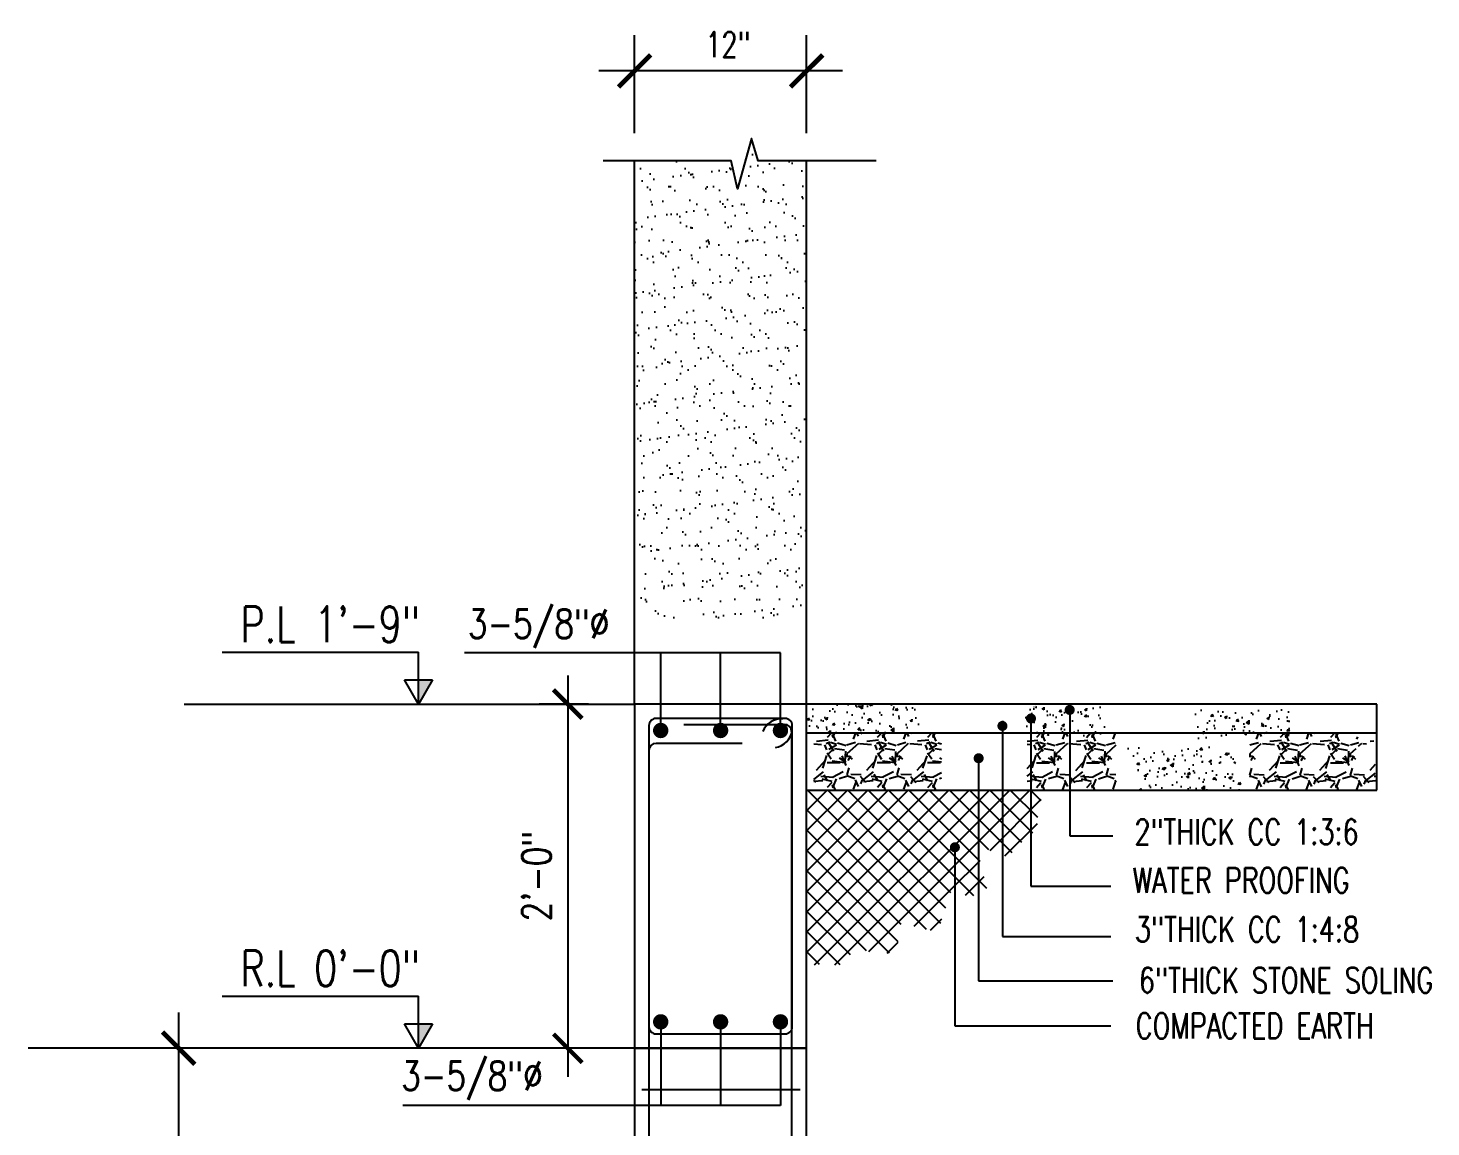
# Model space of a CAD drawing. Header units: inches. Extents: x 58342 to 61343, y 11242 to 14225.
# Drawn here: x 59418.2 to 59516, y 13373.9 to 13450.6 of the extents above; entities that cross this region are included whole.
import ezdxf

# ---------------------------------------------------------------- set-up
doc = ezdxf.new("R2010")
doc.units = ezdxf.units.IN
doc.header["$MEASUREMENT"] = 0
doc.header["$PDMODE"] = 3
for name, color, linetype in [('BOTT. BAR', 5, 'Continuous'), ('C-HATCH', 9, 'Continuous'), ('DIM', 2, 'Continuous'), ('DOT', 2, 'Continuous'), ('HATCH', 253, 'Continuous'), ('L', 2, 'Continuous'), ('PB', 3, 'Continuous'), ('SEC', 3, 'Continuous'), ('Steel', 4, 'Continuous'), ('TEXT2', 3, 'Continuous'), ('WALL', 3, 'Continuous')]:
    doc.layers.add(name, color=color, linetype=linetype)
doc.styles.add('1-2', font='simplex.shx', dxfattribs={"width": 0.75, "height": 1.75})
doc.styles.add('1-8', font='simplex.shx', dxfattribs={"width": 0.75, "height": 7})
doc.styles.add('DIM 1_2 (A)', font='simplex.shx', dxfattribs={"width": 0.8})
doc.styles.add('DIM 3_8 (A)', font='simplex.shx', dxfattribs={"width": 0.8})
doc.dimstyles.new('1-2', dxfattribs={"dimtxt": 1.75, "dimasz": 2.25, "dimexe": 2.5, "dimexo": 1, "dimgap": 0.75, "dimtad": 1, "dimdec": 4, "dimzin": 3, "dimdsep": 46, "dimlunit": 4, "dimtxsty": '1-2', "dimblk": 'ARCHTICK', "dimcen": 0, "dimdle": 2.5, "dimclrd": 1, "dimclre": 1, "dimclrt": 2, "dimazin": 0, "dimtfac": 0.75, "dimtdec": 4, "dimtix": 1, "dimtmove": 2, "dimatfit": 3, "dimfxl": 0, "dimfrac": 1, "dimtolj": 1, "dimtzin": 1, "dimlwd": -1, "dimlwe": -1, "dimarcsym": 0})
doc.dimstyles.new('DIM 1_2 (A)', dxfattribs={"dimtxt": 2, "dimasz": 2, "dimexe": 2, "dimexo": 2, "dimgap": 1, "dimtad": 1, "dimdec": 1, "dimzin": 3, "dimdsep": 46, "dimlunit": 4, "dimtxsty": 'DIM 1_2 (A)', "dimblk": 'ARCHTICK', "dimcen": 2, "dimdle": 2, "dimclrd": 2, "dimclre": 2, "dimclrt": 3, "dimadec": 0, "dimazin": 2, "dimtfac": 1, "dimtdec": 1, "dimtofl": 0, "dimtmove": 0, "dimatfit": 3, "dimfxl": 0, "dimtolj": 1, "dimtzin": 0, "dimlwd": -1, "dimlwe": -1, "dimarcsym": 0})

# ---------------------------------------------------------------- blocks, each defined once
blk = doc.blocks.new('_ARCHTICK')
at = {"color": 0, "linetype": 'ByBlock', "const_width": 0.15}
blk.add_lwpolyline([(-0.5, -0.5), (0.5, 0.5)], dxfattribs=at)
blk = doc.blocks.new('*D1178')
at = {"layer": 'DEFPOINTS', "color": 0, "transparency": 16777216}
for p in [(59460.503, 13447.558), (59460.503, 13442.227), (59472.503, 13442.227)]:
    blk.add_point(p, dxfattribs=at)
at = {"layer": 'WALL', "color": 1, "transparency": 16777216}
for p, q in [((59460.503, 13443.227), (59460.503, 13450.058)), ((59472.503, 13443.227), (59472.503, 13450.058)), ((59475.003, 13447.558), (59458.003, 13447.558))]:
    blk.add_line(p, q, dxfattribs=at)
at = {"layer": 'WALL', "color": 1, "transparency": 16777216, "xscale": 2.25, "yscale": 2.25, "zscale": 2.25, "rotation": 180}
blk.add_blockref('_ARCHTICK', (59460.503, 13447.558), dxfattribs=at)
at = {"layer": 'WALL', "color": 1, "transparency": 16777216, "xscale": 2.25, "yscale": 2.25, "zscale": 2.25}
blk.add_blockref('_ARCHTICK', (59472.503, 13447.558), dxfattribs=at)
at = {"layer": 'WALL', "color": 2, "transparency": 16777216, "insert": (59467.011, 13449.402), "char_height": 1.75, "attachment_point": 5, "style": '1-2'}
blk.add_mtext('\\A1;12"', dxfattribs=at)
blk = doc.blocks.new('*D1182')
at = {"layer": 'DEFPOINTS', "color": 0, "transparency": 16777216}
for p in [(59435.471, 13379.385), (59428.713, 13325.385), (59435.471, 13325.385)]:
    blk.add_point(p, dxfattribs=at)
at = {"layer": 'WALL', "color": 1, "transparency": 16777216}
for p, q in [((59428.713, 13381.885), (59428.713, 13322.885)), ((59434.471, 13379.385), (59426.213, 13379.385)), ((59434.471, 13325.385), (59426.213, 13325.385))]:
    blk.add_line(p, q, dxfattribs=at)
at = {"layer": 'WALL', "color": 1, "transparency": 16777216, "xscale": 2.25, "yscale": 2.25, "zscale": 2.25}
for p, rotation in [((59428.713, 13379.385), 90), ((59428.713, 13325.385), 270)]:
    blk.add_blockref('_ARCHTICK', p, dxfattribs=dict(at, rotation=rotation))
at = {"layer": 'WALL', "color": 2, "transparency": 16777216, "insert": (59426.921, 13354.368), "char_height": 1.75, "attachment_point": 5, "rotation": 90, "style": '1-2'}
blk.add_mtext('\\A1;4\'-6"', dxfattribs=at)
blk = doc.blocks.new('*D1183')
at = {"layer": 'DEFPOINTS', "color": 0, "transparency": 16777216}
for p in [(59459.298, 13403.385), (59455.85, 13379.385), (59460.503, 13379.385)]:
    blk.add_point(p, dxfattribs=at)
at = {"layer": 'DIM', "color": 2, "transparency": 16777216}
for p, q in [((59455.85, 13405.385), (59455.85, 13377.385)), ((59457.298, 13403.385), (59453.85, 13403.385)), ((59458.503, 13379.385), (59453.85, 13379.385))]:
    blk.add_line(p, q, dxfattribs=at)
at = {"layer": 'DIM', "color": 2, "transparency": 16777216, "xscale": 2, "yscale": 2, "zscale": 2}
for p, rotation in [((59455.85, 13403.385), 90), ((59455.85, 13379.385), 270)]:
    blk.add_blockref('_ARCHTICK', p, dxfattribs=dict(at, rotation=rotation))
at = {"layer": 'DIM', "color": 3, "transparency": 16777216, "insert": (59453.659, 13391.385), "char_height": 2, "attachment_point": 5, "rotation": 90, "style": 'DIM 1_2 (A)'}
blk.add_mtext('\\A1;2\'-0"', dxfattribs=at)

msp = doc.modelspace()

# ---------------------------------------------------------------- hatches: boundary and pattern name
at = {"layer": 'C-HATCH'}
h = msp.add_hatch(dxfattribs=at)
h.set_pattern_fill('AR-SAND', color=2, style=0)
h.set_pattern_definition([(37.5, (6073.5642, 3097.1937), (-0.06299336, 1.92682377), [0, -1.52, 0, -1.7, 0, -1.625]), (7.5, (6073.5642, 3097.1937), (1.7697767, 2.82214607), [0, -0.82, 0, -1.37, 0, -0.525]), (327.5, (6072.3342, 3097.1937), (3.11414186, 0.005659054), [0, -0.5, 0, -1.8, 0, -2.35]), (317.5, (6072.3342, 3097.1937), (3.0061266, 0.87767556), [0, -0.25, 0, -1.18, 0, -1.35])])
h.paths.add_polyline_path([(59472.5028867, 13441.2872776), (59472.1278867, 13441.2872776), (59472.1278867, 13409.3854552), (59472.5028867, 13409.3854552)])
h.paths.add_polyline_path([(59472.1278867, 13441.2872776), (59469.1196478, 13441.2872776), (59468.6638873, 13442.8518502), (59467.680115, 13439.3295617), (59467.2376805, 13441.2872776), (59466.6778867, 13441.2872776), (59466.6778867, 13409.3854552), (59472.1278867, 13409.3854552)])
h.paths.add_polyline_path([(59466.6778867, 13441.2872776), (59466.3028867, 13441.2872776), (59466.3028867, 13409.3854552), (59466.6778867, 13409.3854552)])
h.paths.add_polyline_path([(59466.3028867, 13441.2872776), (59463.4028867, 13441.2872776), (59463.4028867, 13409.3854552), (59466.3028867, 13409.3854552)])
h.paths.add_polyline_path([(59463.4028867, 13441.2872776), (59460.5028867, 13441.2872776), (59460.5028867, 13409.3854552), (59463.4028867, 13409.3854552)])
at = {"layer": 'HATCH'}
h = msp.add_hatch(dxfattribs=at)
h.set_pattern_fill('_USER', color=256, angle=45, style=0, double=1, pattern_type=0)
h.set_pattern_definition([(45, (5482.8139, 2959.8), (-0.707106781, 0.707106781), []), (135, (5482.8139, 2959.8), (-0.707106781, -0.707106781), [])])
h.paths.add_polyline_path([(59488.5900383, 13394.6868272), (59488.5900383, 13395.8533133), (59489.0443773, 13397.3854552), (59472.9799491, 13397.3854552), (59472.9799491, 13385.1881201), (59473.8270297, 13385.2525173), (59474.8202775, 13385.162306), (59476.0392277, 13386.3802553), (59476.9421741, 13386.1096021), (59478.7480326, 13385.9742852), (59479.1092043, 13388.0944249), (59481.6374404, 13387.5080128), (59482.630654, 13390.5303625), (59483.894772, 13389.8988253), (59485.3394588, 13390.7108044), (59484.5719818, 13391.7689787), (59484.5719818, 13392.6956273), (59485.1588901, 13393.2369532), (59486.5132754, 13392.7407329), (59487.687092, 13393.9587017)])
h.paths.add_polyline_path([(59472.9799491, 13397.3854552), (59472.4799491, 13397.3854552), (59472.4799491, 13385.1501088), (59472.9799491, 13385.1881201)])
at = {"layer": 'L'}
h = msp.add_hatch(color=2, dxfattribs=at)
h.dxf.hatch_style = 1
h.paths.add_polyline_path([(59446.4181616, 13405.0786836), (59445.4405758, 13405.0786836), (59445.4405758, 13403.3854552)])
h = msp.add_hatch(color=2, dxfattribs=at)
h.dxf.hatch_style = 1
h.paths.add_polyline_path([(59446.4181616, 13381.0786836), (59445.4405758, 13381.0786836), (59445.4405758, 13379.3854552)])
at = {"layer": 'WALL'}
h = msp.add_hatch(dxfattribs=at)
h.set_pattern_fill('AR-CONC', color=2, scale=0.25, angle=45, style=0)
h.set_pattern_definition([(85, (113454.1603, 2955.8097), (-1.378879998, 1.157017697), [0.1875, -2.0625]), (140, (113454.1603, 2955.8097), (1.57498042, 1.084420374), [0.15, -1.65]), (34.5486, (113454.0454, 2955.9061), (0.19609867, 2.241438205), [0.159350475, -1.75285528]), (88.8158, (113454.5138, 2956.1632), (-2.1792325, 1.59403441), [0.28125, -3.09375]), (38.3644, (113454.3322, 2956.296), (0.06974754, 3.37427922), [0.23902572, -2.6292825]), (143.8158, (113454.5138, 2956.1632), (0.06975017, 3.37427917), [0.225, -2.475]), (114, (113454.2487, 2956.2516), (-1.76692893, 0.34345619), [0.1875, -2.0625]), (169, (113454.2487, 2956.2516), (0.85177148, 1.71202109), [0.15, -1.65]), (63.5486, (113454.1014, 2956.2803), (-0.91515904, 2.05547655), [0.159350475, -1.75285528]), (97.5, (113454.16026, 2955.8097), (0.566982963, 0.609974544), [0, -1.63, 0, -1.675, 0, -1.65625]), (127.5, (113454.1603, 2955.8097), (0.232182356, 1.162273625), [0, -0.955, 0, -1.5925, 0, -0.63125]), (167.5, (113454.5545, 2955.4155), (-0.983545418, 0.9038019045), [0, -0.625, 0, -1.95, 0, -2.5875]), (177.5, (113454.7313, 2955.2387), (-0.853974958, 1.207899517), [0, -0.8125, 0, -1.295, 0, -1.8375])])
h.paths.add_polyline_path([(59472.4942201, 13401.3951551), (59472.4942201, 13403.3951551), (59480.5456668, 13403.3951551), (59480.2254044, 13401.3951551)])
h = msp.add_hatch(dxfattribs=at)
h.set_pattern_fill('AR-CONC', color=2, scale=0.25, angle=45, style=0)
h.set_pattern_definition([(85, (113455.8883, 2955.7087), (-1.378879998, 1.157017697), [0.1875, -2.0625]), (140, (113455.8883, 2955.7087), (1.57498042, 1.084420374), [0.15, -1.65]), (34.5486, (113455.7734, 2955.8051), (0.19609867, 2.241438205), [0.159350475, -1.75285528]), (88.8158, (113456.2419, 2956.0622), (-2.1792325, 1.59403441), [0.28125, -3.09375]), (38.3644, (113456.0603, 2956.195), (0.06974754, 3.37427922), [0.23902572, -2.6292825]), (143.8158, (113456.242, 2956.0622), (0.06975017, 3.37427917), [0.225, -2.475]), (114, (113455.9767, 2956.1506), (-1.76692893, 0.34345619), [0.1875, -2.0625]), (169, (113455.9767, 2956.1506), (0.85177148, 1.71202109), [0.15, -1.65]), (63.5486, (113455.8295, 2956.1793), (-0.91515904, 2.05547655), [0.159350475, -1.75285528]), (97.5, (113455.8883, 2955.7087), (0.566982963, 0.609974544), [0, -1.63, 0, -1.675, 0, -1.65625]), (127.5, (113455.8883, 2955.7087), (0.232182356, 1.162273625), [0, -0.955, 0, -1.5925, 0, -0.63125]), (167.5, (113456.28254, 2955.3145), (-0.983545418, 0.9038019045), [0, -0.625, 0, -1.95, 0, -2.5875]), (177.5, (113456.4593, 2955.1377), (-0.853974958, 1.207899517), [0, -0.8125, 0, -1.295, 0, -1.8375])])
h.paths.add_polyline_path([(59487.4099438, 13403.1902245), (59493.0293133, 13403.1902245), (59493.3791153, 13401.1902245), (59487.9313789, 13401.1902245)])
h = msp.add_hatch(dxfattribs=at)
h.set_pattern_fill('AR-CONC', color=2, scale=0.25, angle=45, style=0)
h.set_pattern_definition([(85, (113456.7891, 2955.4008), (-1.378879998, 1.157017697), [0.1875, -2.0625]), (140, (113456.7891, 2955.4008), (1.57498042, 1.084420374), [0.15, -1.65]), (34.5486, (113456.6742, 2955.4972), (0.19609867, 2.241438205), [0.159350475, -1.75285528]), (88.8158, (113457.1427, 2955.7544), (-2.1792325, 1.59403441), [0.28125, -3.09375]), (38.3644, (113456.961, 2955.8872), (0.06974754, 3.37427922), [0.23902572, -2.6292825]), (143.8158, (113457.1427, 2955.7544), (0.06975017, 3.37427917), [0.225, -2.475]), (114, (113456.8775, 2955.8428), (-1.76692893, 0.34345619), [0.1875, -2.0625]), (169, (113456.8775, 2955.8428), (0.85177148, 1.71202109), [0.15, -1.65]), (63.5486, (113456.7303, 2955.8714), (-0.91515904, 2.05547655), [0.159350475, -1.75285528]), (97.5, (113456.78914, 2955.4008), (0.566982963, 0.609974544), [0, -1.63, 0, -1.675, 0, -1.65625]), (127.5, (113456.7891, 2955.4008), (0.232182356, 1.162273625), [0, -0.955, 0, -1.5925, 0, -0.63125]), (167.5, (113457.18335, 2955.0066), (-0.983545418, 0.9038019045), [0, -0.625, 0, -1.95, 0, -2.5875]), (177.5, (113457.3601, 2954.8298), (-0.853974958, 1.207899517), [0, -0.8125, 0, -1.295, 0, -1.8375])])
h.paths.add_polyline_path([(59499.6903662, 13400.9862966), (59499.1098907, 13402.9862966), (59506.4149333, 13402.9862966), (59506.0946709, 13400.9862966)])
h = msp.add_hatch(dxfattribs=at)
h.set_pattern_fill('GRAVEL', color=2, scale=3.5, style=0)
h.set_pattern_definition([(228.0128, (6088.8281, 3660.70742), (-27.9999938126, -31.5000046956), [0.470876, -46.616808]), (184.9697, (6088.5131, 3660.35742), (42.0000036803, 3.49996957452), [0.808038, -79.9957375]), (132.5104, (6087.7081, 3660.28742), (34.9999675142, -38.50003035855), [0.569758, -56.406112]), (267.2737, (6086.3431, 3659.41242), (3.49998606205, 70.0000010324), [0.735833, -72.847453]), (292.8337, (6086.3081, 3658.67742), (-17.50003466903, 41.9999874412), [0.7215425, -71.4328055]), (357.2737, (6086.5881, 3658.01242), (-70.0000010324, 3.49998606205), [0.735833, -72.847453]), (37.6942, (6087.3231, 3657.97742), (-45.50002570966, -34.99996641806), [0.9731015, -96.3369715]), (72.2553, (6088.0931, 3658.57242), (24.50003766947, 76.99998680934), [0.918708, -90.9521235]), (121.4296, (6088.3731, 3659.44742), (-28.0000288196, 45.4999826277), [0.738325, -73.0942555]), (175.2364, (6087.9881, 3660.07742), (38.5000033121, -3.4999703643), [0.842912, -41.3026705]), (222.3974, (6087.14811, 3660.14742), (-42.00002572876, -38.49997228705), [1.090068, -107.9168125]), (138.8141, (6089.8081, 3659.37742), (-24.5000103138, 20.9999905967), [0.3720535, -36.833454]), (171.4692, (6089.5281, 3659.62242), (45.49999399685, -7.00002768514), [0.7078295, -70.0752885]), (225, (6088.828, 3659.7274), (-4e-16, -3.50000108), [0.4949735, -4.454772]), (203.1986, (6088.5831, 3660.1474), (17.4999990573, 7.0000046384), [0.266553, -26.3886525]), (291.8014, (6088.3381, 3660.0424), (-3.499999687, 10.5000009555), [0.3769605, -18.471117]), (30.9638, (6088.4781, 3659.6924), (10.499993078, 7.0000086924), [0.6122515, -19.7960805]), (161.5651, (6089.0031, 3660.0074), (7.00000152, -3.499994411), [0.4427185, -10.6252545]), (16.3895, (6086.3081, 3660.04242), (35.00000769444, 10.49997448436), [0.6202, -61.3999575]), (70.3462, (6086.9031, 3660.21742), (-13.9999833658, -38.5000074746), [0.5203135, -51.510928]), (293.1986, (6089.0031, 3660.7074), (-7.0000046384, 17.4999990573), [0.5331025, -26.122103]), (343.6105, (6089.2131, 3660.21742), (-35.00000769444, 10.49997448436), [0.6202, -61.3999575]), (339.444, (6086.3081, 3657.8724), (-17.500006456, 6.9999859875), [0.59808, -29.305934]), (294.7751, (6086.8681, 3657.66242), (-17.4999726624, 38.5000119764), [0.501123, -49.6112505]), (66.8014, (6089.0381, 3657.2074), (7.0000046384, 17.4999990573), [0.5331025, -26.122103]), (17.354, (6089.2481, 3657.69742), (-45.5000070668, -13.9999807579), [0.5867085, -58.083984]), (69.444, (6087.3231, 3657.2074), (-6.9999859875, -17.500006456), [0.29904, -29.604974]), (101.3099, (6088.8281, 3657.2074), (-3.4999917126, 14.000002633), [0.178465, -17.6681015]), (165.9638, (6088.7931, 3657.3824), (10.500001911, -3.499993201), [0.7215425, -13.709325]), (186.009, (6088.0931, 3657.55742), (34.9999991282, 3.4999976112), [0.668675, -66.1987305]), (303.6901, (6088.4781, 3659.3774), (-3.50000467, 6.999998452), [0.504777, -12.1146515]), (353.1572, (6088.7581, 3658.95742), (59.49999777917, -7.00002799274), [0.881279, -87.2464705]), (60.9454, (6089.6331, 3658.85242), (-14.0000000952, -24.500001346), [0.360346, -35.674359]), (90, (6089.808, 3659.1674), (-3.5, 3.5), [0.21, -3.29]), (120.2564, (6088.0231, 3657.66242), (13.9999821038, -24.5000085955), [0.486234, -48.13732]), (48.0128, (6087.7781, 3658.08242), (27.9999938126, 31.5000046956), [0.941752, -46.145932]), (0, (6088.408, 3658.7824), (3.5, 3.5), [0.91, -2.59]), (325.3048, (6089.3181, 3658.78242), (-34.9999799065, 24.5000301336), [0.553399, -54.786459]), (254.0546, (6089.7731, 3658.4674), (-3.4999996125, -14.0000004433), [0.509607, -24.970778]), (207.646, (6089.6331, 3657.97742), (-66.49998532513, -35.0000269961), [0.8297275, -82.143159]), (175.4261, (6088.8981, 3657.59242), (-45.5000019541, 3.49998180406), [0.8777965, -86.901759])])
h.paths.add_polyline_path([(59473.0028867, 13401.3854552), (59473.0028867, 13397.3951551), (59481.8998039, 13397.3951551), (59481.8998039, 13401.3951551), (59472.5514044, 13401.3951551), (59472.5514044, 13401.3854552)])
h = msp.add_hatch(dxfattribs=at)
h.set_pattern_fill('GRAVEL', color=2, scale=3.5, style=0)
h.set_pattern_definition([(228.0128, (6085.91814, 3660.69772), (-27.9999938126, -31.5000046956), [0.470876, -46.616808]), (184.9697, (6085.60314, 3660.34772), (42.0000036803, 3.49996957452), [0.808038, -79.9957375]), (132.5104, (6084.79814, 3660.27772), (34.9999675142, -38.50003035855), [0.569758, -56.406112]), (267.2737, (6083.43314, 3659.40272), (3.49998606205, 70.0000010324), [0.735833, -72.847453]), (292.8337, (6083.39814, 3658.66772), (-17.50003466903, 41.9999874412), [0.7215425, -71.4328055]), (357.2737, (6083.67814, 3658.00272), (-70.0000010324, 3.49998606205), [0.735833, -72.847453]), (37.6942, (6084.41314, 3657.96772), (-45.50002570966, -34.99996641806), [0.9731015, -96.3369715]), (72.2553, (6085.18314, 3658.56272), (24.50003766947, 76.99998680934), [0.918708, -90.9521235]), (121.4296, (6085.46314, 3659.43772), (-28.0000288196, 45.4999826277), [0.738325, -73.0942555]), (175.2364, (6085.07814, 3660.06772), (38.5000033121, -3.4999703643), [0.842912, -41.3026705]), (222.3974, (6084.23814, 3660.13772), (-42.00002572876, -38.49997228705), [1.090068, -107.9168125]), (138.8141, (6086.89814, 3659.36772), (-24.5000103138, 20.9999905967), [0.3720535, -36.833454]), (171.4692, (6086.61814, 3659.61272), (45.49999399685, -7.00002768514), [0.7078295, -70.0752885]), (225, (6085.9181, 3659.7177), (-4e-16, -3.50000108), [0.4949735, -4.454772]), (203.1986, (6085.67314, 3660.1377), (17.4999990573, 7.0000046384), [0.266553, -26.3886525]), (291.8014, (6085.42814, 3660.0327), (-3.499999687, 10.5000009555), [0.3769605, -18.471117]), (30.9638, (6085.56814, 3659.6827), (10.499993078, 7.0000086924), [0.6122515, -19.7960805]), (161.5651, (6086.0931, 3659.9977), (7.00000152, -3.499994411), [0.4427185, -10.6252545]), (16.3895, (6083.39814, 3660.03272), (35.00000769444, 10.49997448436), [0.6202, -61.3999575]), (70.3462, (6083.99314, 3660.20772), (-13.9999833658, -38.5000074746), [0.5203135, -51.510928]), (293.1986, (6086.09314, 3660.6977), (-7.0000046384, 17.4999990573), [0.5331025, -26.122103]), (343.6105, (6086.30314, 3660.20772), (-35.00000769444, 10.49997448436), [0.6202, -61.3999575]), (339.444, (6083.39814, 3657.8627), (-17.500006456, 6.9999859875), [0.59808, -29.305934]), (294.7751, (6083.95814, 3657.65272), (-17.4999726624, 38.5000119764), [0.501123, -49.6112505]), (66.8014, (6086.12814, 3657.1977), (7.0000046384, 17.4999990573), [0.5331025, -26.122103]), (17.354, (6086.33814, 3657.68772), (-45.5000070668, -13.9999807579), [0.5867085, -58.083984]), (69.444, (6084.41314, 3657.1977), (-6.9999859875, -17.500006456), [0.29904, -29.604974]), (101.3099, (6085.91814, 3657.1977), (-3.4999917126, 14.000002633), [0.178465, -17.6681015]), (165.9638, (6085.8831, 3657.3727), (10.500001911, -3.499993201), [0.7215425, -13.709325]), (186.009, (6085.18314, 3657.54772), (34.9999991282, 3.4999976112), [0.668675, -66.1987305]), (303.6901, (6085.5681, 3659.3677), (-3.50000467, 6.999998452), [0.504777, -12.1146515]), (353.1572, (6085.84814, 3658.94772), (59.49999777917, -7.00002799274), [0.881279, -87.2464705]), (60.9454, (6086.72314, 3658.84272), (-14.0000000952, -24.500001346), [0.360346, -35.674359]), (90, (6086.898, 3659.1577), (-3.5, 3.5), [0.21, -3.29]), (120.2564, (6085.11314, 3657.65272), (13.9999821038, -24.5000085955), [0.486234, -48.13732]), (48.0128, (6084.86814, 3658.07272), (27.9999938126, 31.5000046956), [0.941752, -46.145932]), (0, (6085.498, 3658.7727), (3.5, 3.5), [0.91, -2.59]), (325.3048, (6086.40814, 3658.77272), (-34.9999799065, 24.5000301336), [0.553399, -54.786459]), (254.0546, (6086.86314, 3658.4577), (-3.4999996125, -14.0000004433), [0.509607, -24.970778]), (207.646, (6086.72314, 3657.96772), (-66.49998532513, -35.0000269961), [0.8297275, -82.143159]), (175.4261, (6085.98814, 3657.58272), (-45.5000019541, 3.49998180406), [0.8777965, -86.901759])])
h.paths.add_polyline_path([(59487.8904533, 13397.3854552), (59487.8904533, 13401.3854552), (59494.0577124, 13401.3854552), (59494.0577124, 13397.3854552)])
h = msp.add_hatch(dxfattribs=at)
h.set_pattern_fill('GRAVEL', color=2, scale=3.5, style=0)
h.set_pattern_definition([(228.0128, (6088.91814, 3660.69772), (-27.9999938126, -31.5000046956), [0.470876, -46.616808]), (184.9697, (6088.60314, 3660.34772), (42.0000036803, 3.49996957452), [0.808038, -79.9957375]), (132.5104, (6087.79814, 3660.27772), (34.9999675142, -38.50003035855), [0.569758, -56.406112]), (267.2737, (6086.43314, 3659.40272), (3.49998606205, 70.0000010324), [0.735833, -72.847453]), (292.8337, (6086.39814, 3658.66772), (-17.50003466903, 41.9999874412), [0.7215425, -71.4328055]), (357.2737, (6086.67814, 3658.00272), (-70.0000010324, 3.49998606205), [0.735833, -72.847453]), (37.6942, (6087.41314, 3657.96772), (-45.50002570966, -34.99996641806), [0.9731015, -96.3369715]), (72.2553, (6088.18314, 3658.56272), (24.50003766947, 76.99998680934), [0.918708, -90.9521235]), (121.4296, (6088.46314, 3659.43772), (-28.0000288196, 45.4999826277), [0.738325, -73.0942555]), (175.2364, (6088.07814, 3660.06772), (38.5000033121, -3.4999703643), [0.842912, -41.3026705]), (222.3974, (6087.23814, 3660.13772), (-42.00002572876, -38.49997228705), [1.090068, -107.9168125]), (138.8141, (6089.89814, 3659.36772), (-24.5000103138, 20.9999905967), [0.3720535, -36.833454]), (171.4692, (6089.61814, 3659.61272), (45.49999399685, -7.00002768514), [0.7078295, -70.0752885]), (225, (6088.9181, 3659.7177), (-4e-16, -3.50000108), [0.4949735, -4.454772]), (203.1986, (6088.67314, 3660.1377), (17.4999990573, 7.0000046384), [0.266553, -26.3886525]), (291.8014, (6088.42814, 3660.0327), (-3.499999687, 10.5000009555), [0.3769605, -18.471117]), (30.9638, (6088.56814, 3659.6827), (10.499993078, 7.0000086924), [0.6122515, -19.7960805]), (161.5651, (6089.0931, 3659.9977), (7.00000152, -3.499994411), [0.4427185, -10.6252545]), (16.3895, (6086.39814, 3660.03272), (35.00000769444, 10.49997448436), [0.6202, -61.3999575]), (70.3462, (6086.99314, 3660.20772), (-13.9999833658, -38.5000074746), [0.5203135, -51.510928]), (293.1986, (6089.09314, 3660.6977), (-7.0000046384, 17.4999990573), [0.5331025, -26.122103]), (343.6105, (6089.30314, 3660.20772), (-35.00000769444, 10.49997448436), [0.6202, -61.3999575]), (339.444, (6086.39814, 3657.8627), (-17.500006456, 6.9999859875), [0.59808, -29.305934]), (294.7751, (6086.95814, 3657.65272), (-17.4999726624, 38.5000119764), [0.501123, -49.6112505]), (66.8014, (6089.12814, 3657.1977), (7.0000046384, 17.4999990573), [0.5331025, -26.122103]), (17.354, (6089.33814, 3657.68772), (-45.5000070668, -13.9999807579), [0.5867085, -58.083984]), (69.444, (6087.41314, 3657.1977), (-6.9999859875, -17.500006456), [0.29904, -29.604974]), (101.3099, (6088.91814, 3657.1977), (-3.4999917126, 14.000002633), [0.178465, -17.6681015]), (165.9638, (6088.8831, 3657.3727), (10.500001911, -3.499993201), [0.7215425, -13.709325]), (186.009, (6088.18314, 3657.54772), (34.9999991282, 3.4999976112), [0.668675, -66.1987305]), (303.6901, (6088.5681, 3659.3677), (-3.50000467, 6.999998452), [0.504777, -12.1146515]), (353.1572, (6088.84814, 3658.94772), (59.49999777917, -7.00002799274), [0.881279, -87.2464705]), (60.9454, (6089.72314, 3658.84272), (-14.0000000952, -24.500001346), [0.360346, -35.674359]), (90, (6089.898, 3659.1577), (-3.5, 3.5), [0.21, -3.29]), (120.2564, (6088.11314, 3657.65272), (13.9999821038, -24.5000085955), [0.486234, -48.13732]), (48.0128, (6087.86814, 3658.07272), (27.9999938126, 31.5000046956), [0.941752, -46.145932]), (0, (6088.498, 3658.7727), (3.5, 3.5), [0.91, -2.59]), (325.3048, (6089.40814, 3658.77272), (-34.9999799065, 24.5000301336), [0.553399, -54.786459]), (254.0546, (6089.86314, 3658.4577), (-3.4999996125, -14.0000004433), [0.509607, -24.970778]), (207.646, (6089.72314, 3657.96772), (-66.49998532513, -35.0000269961), [0.8297275, -82.143159]), (175.4261, (6088.98814, 3657.58272), (-45.5000019541, 3.49998180406), [0.8777965, -86.901759])])
h.paths.add_polyline_path([(59510.2270615, 13401.3120369), (59510.5519283, 13401.3854552), (59503.3826141, 13401.3854552), (59503.3826141, 13397.3854552), (59512.1630793, 13397.3854552), (59512.1630793, 13399.872504), (59510.5985067, 13400.3282646), (59512.1739283, 13400.7682786)])
h = msp.add_hatch(dxfattribs=at)
h.set_pattern_fill('AR-CONC', color=2, scale=0.25, angle=45, style=0)
h.set_pattern_definition([(85, (113451.5722, 2955.8), (-1.378879998, 1.157017697), [0.1875, -2.0625]), (140, (113451.5722, 2955.8), (1.57498042, 1.084420374), [0.15, -1.65]), (34.5486, (113451.4572, 2955.8964), (0.19609867, 2.241438205), [0.159350475, -1.75285528]), (88.8158, (113451.9257, 2956.1535), (-2.1792325, 1.59403441), [0.28125, -3.09375]), (38.3644, (113451.744, 2956.2864), (0.06974754, 3.37427922), [0.23902572, -2.6292825]), (143.8158, (113451.9257, 2956.1535), (0.06975017, 3.37427917), [0.225, -2.475]), (114, (113451.6605, 2956.242), (-1.76692893, 0.34345619), [0.1875, -2.0625]), (169, (113451.6605, 2956.242), (0.85177148, 1.71202109), [0.15, -1.65]), (63.5486, (113451.5133, 2956.2706), (-0.91515904, 2.05547655), [0.159350475, -1.75285528]), (97.5, (113451.57215, 2955.8), (0.566982963, 0.609974544), [0, -1.63, 0, -1.675, 0, -1.65625]), (127.5, (113451.57215, 2955.8), (0.232182356, 1.162273625), [0, -0.955, 0, -1.5925, 0, -0.63125]), (167.5, (113451.96636, 2955.4058), (-0.983545418, 0.9038019045), [0, -0.625, 0, -1.95, 0, -2.5875]), (177.5, (113452.1431, 2955.229), (-0.853974958, 1.207899517), [0, -0.8125, 0, -1.295, 0, -1.8375])])
h.paths.add_polyline_path([(59500.7175479, 13400.3854552), (59500.2371544, 13397.3854552), (59495.6343254, 13397.3854552), (59494.7636122, 13400.3854552)])
h.paths.add_polyline_path([(59500.7175479, 13400.3854552), (59502.1074546, 13400.3854552), (59502.9781678, 13397.3854552), (59500.2371544, 13397.3854552)])

# ---------------------------------------------------------------- linework, layer by layer
at = {"layer": 'BOTT. BAR'}
for p, q in [((59472.5028867, 13403.3854552), (59460.5028867, 13403.3854552)), ((59460.5028867, 13403.3854552), (59460.5028867, 13379.3854552)), ((59472.5028867, 13379.3854552), (59472.5028867, 13403.3854552)), ((59460.5028867, 13379.3854552), (59472.5028867, 13379.3854552))]:
    msp.add_line(p, q, dxfattribs=at)
msp.add_lwpolyline([(59462.0028867, 13380.3854552), (59471.0028867, 13380.3854552, 0.4142135624), (59471.5028867, 13380.8854552), (59471.5028867, 13401.8854552, 0.4142135624), (59471.0028867, 13402.3854552), (59462.0028867, 13402.3854552, 0.4142135624), (59461.5028867, 13401.8854552), (59461.5028867, 13380.8854552, 0.4142135624)], format="xyb", close=True, dxfattribs=at)
for centre, start, end in [((59470.7591418, 13400.9313685), 86.582345838, 157.630814298), ((59470.095126, 13401.7662899), 279.359881933, 350.408350392)]:
    msp.add_arc(centre, 1.4277197, start, end, dxfattribs=at)
at = {"layer": 'DOT', "const_width": 0.536}
for points in [[(59462.5967433, 13401.5475725, -1), (59462.0607433, 13401.5475725, -1)], [(59466.2348867, 13401.5475725, 1), (59466.7708867, 13401.5475725, 1)], [(59470.4090301, 13401.5475725, 1), (59470.9450301, 13401.5475725, 1)], [(59462.5967433, 13381.223338, 1), (59462.0607433, 13381.223338, 1)], [(59466.2348867, 13381.223338, -1), (59466.7708867, 13381.223338, -1)], [(59470.4090301, 13381.223338, -1), (59470.9450301, 13381.223338, -1)]]:
    msp.add_lwpolyline(points, format="xyb", close=True, dxfattribs=at)
at = {"layer": 'L', "color": 2}
for p, q in [((59431.7401455, 13407.0105657), (59445.4405758, 13407.0105657)), ((59445.4405758, 13403.3854552), (59445.4405758, 13407.0105657)), ((59444.4629899, 13405.0786836), (59446.4181616, 13405.0786836)), ((59431.7401455, 13383.0105657), (59445.4405758, 13383.0105657)), ((59445.4405758, 13379.3854552), (59445.4405758, 13383.0105657)), ((59444.4629899, 13381.0786836), (59446.4181616, 13381.0786836))]:
    msp.add_line(p, q, dxfattribs=at)
for points in [[(59446.4181616, 13405.0786836), (59445.4405758, 13403.3854552), (59444.4629899, 13405.0786836)], [(59446.4181616, 13381.0786836), (59445.4405758, 13379.3854552), (59444.4629899, 13381.0786836)]]:
    msp.add_lwpolyline(points, dxfattribs=at)
at = {"layer": 'PB'}
for p, q in [((59472.5028867, 13379.3854552), (59460.5028867, 13379.3854552)), ((59461.0028867, 13376.4989434), (59472.058178, 13376.4989434))]:
    msp.add_line(p, q, dxfattribs=at)
at = {"layer": 'SEC', "color": 2}
for p, q in [((59470.6770301, 13406.9653227), (59448.6368995, 13406.9653227)), ((59462.3287433, 13401.5475725), (59462.3287433, 13406.9653227)), ((59466.5028867, 13401.5475725), (59466.5028867, 13406.9653227)), ((59470.6770301, 13401.5475725), (59470.6770301, 13406.9653227)), ((59462.3287433, 13381.223338), (59462.3287433, 13375.3776519)), ((59466.5028867, 13381.223338), (59466.5028867, 13375.3776519)), ((59470.6770301, 13381.223338), (59470.6770301, 13375.3776519)), ((59470.6770301, 13375.3776519), (59444.3567868, 13375.3776519))]:
    msp.add_line(p, q, dxfattribs=at)
at = {"layer": 'Steel', "color": 4}
for p, q in [((59463.9514785, 13401.9752678), (59470.9543683, 13401.9752678)), ((59471.4543683, 13401.4752678), (59471.4543683, 13334.7789745)), ((59461.5028867, 13400.1455243), (59461.5028867, 13334.7789745)), ((59467.9975494, 13400.6455243), (59462.0028867, 13400.6455243))]:
    msp.add_line(p, q, dxfattribs=at)
at = {"layer": 'Steel', "color": 1, "const_width": 0.35}
for points in [[(59490.6728036, 13402.9830733, 1), (59491.0228036, 13402.9830733, 1)], [(59485.9815237, 13401.8665813, 1), (59486.3315237, 13401.8665813, 1)], [(59487.9686207, 13402.3854552, 1), (59488.3186207, 13402.3854552, 1)], [(59484.3227687, 13399.6101851, 1), (59484.6727687, 13399.6101851, 1)], [(59482.6640136, 13393.398974, 1), (59483.0140136, 13393.398974, 1)]]:
    msp.add_lwpolyline(points, format="xyb", close=True, dxfattribs=at)
at = {"layer": 'Steel', "color": 4}
for centre, start, end in [((59470.9543683, 13401.4752678), 0, 90), ((59462.0028867, 13400.1455243), 90, 180)]:
    msp.add_arc(centre, 0.5, start, end, dxfattribs=at)
at = {"layer": 'WALL', "color": 4}
for p, q in [((59460.5028867, 13403.3854552), (59460.5028867, 13441.2872776)), ((59472.5028867, 13403.3854552), (59472.5028867, 13441.2872776))]:
    msp.add_line(p, q, dxfattribs=at)
at = {"layer": 'WALL', "color": 3}
for p, q in [((59429.109663, 13403.3854552), (59460.5028867, 13403.3854552)), ((59512.2714763, 13403.3854552), (59472.5028867, 13403.3854552)), ((59512.2714763, 13397.3854552), (59512.2714763, 13403.3854552)), ((59472.5028867, 13401.3854552), (59512.2714763, 13401.3854552)), ((59472.5028867, 13397.3854552), (59512.2714763, 13397.3854552)), ((59460.5028867, 13379.3854552), (59418.2127827, 13379.3854552))]:
    msp.add_line(p, q, dxfattribs=at)
at = {"layer": 'WALL', "color": 1}
for p, q in [((59490.8478036, 13402.9830733), (59490.8478036, 13394.1967442)), ((59486.1565237, 13402.210311), (59486.1565237, 13387.1819569)), ((59488.1436207, 13402.3854552), (59488.1436207, 13390.6954621)), ((59484.4977687, 13399.6101851), (59484.4977687, 13384.0807331)), ((59490.8478036, 13394.1967442), (59493.8465048, 13394.1967442)), ((59482.8390136, 13393.573974), (59482.8390136, 13380.9533184)), ((59488.1436207, 13390.6954621), (59493.7209294, 13390.6954621)), ((59486.1565237, 13387.1819569), (59493.7209294, 13387.1819569)), ((59484.4977687, 13384.0807331), (59493.8465048, 13384.0807331)), ((59482.8390136, 13380.9533184), (59493.7209294, 13380.9533184))]:
    msp.add_line(p, q, dxfattribs=at)
msp.add_lwpolyline([(59477.3522062, 13441.2872776), (59469.1196478, 13441.2872776), (59468.6638873, 13442.8518502), (59467.680115, 13439.3295617), (59467.2376805, 13441.2872776), (59458.3237379, 13441.2872776)], dxfattribs=at)
at = {"layer": 'WALL'}
msp.add_lwpolyline([(59472.5028867, 13409.3854552), (59472.5028867, 13409.3854552)], dxfattribs=at)
at = {"layer": 'WALL', "color": 4}
msp.add_lwpolyline([(59472.5028867, 13379.3854552), (59460.5028867, 13379.3854552), (59460.5028867, 13343.3854552), (59472.5028867, 13343.3854552), (59472.5028867, 13379.3854552)], dxfattribs=at)

# ---------------------------------------------------------------- texts
at = {"layer": 'L', "color": 2, "attachment_point": 5}
for s, insert, char_height, style in [('\\A1;P.L 1\'-9"', (59439.2879747, 13408.9538434), 2.5, '1-2'), ('\\A1;2"THICK CC 1:3:6', (59503.1792627, 13394.4759814), 1.75, '1-8'), ('\\A1;WATER PROOFING', (59502.8042627, 13391.0990294), 1.75, '1-8'), ('\\A1;3"THICK CC 1:4:8', (59503.2105127, 13387.6828961), 1.75, '1-8'), ('\\A1;R.L 0\'-0"', (59439.2879747, 13384.9538434), 2.5, '1-2'), ('\\A1;6"THICK STONE SOLING', (59505.9390759, 13384.1260892), 1.75, '1-8'), ('\\A1;COMPACTED EARTH', (59503.7417627, 13380.9430507), 1.75, '1-8')]:
    msp.add_mtext(s, dxfattribs=dict(at, insert=insert, char_height=char_height, style=style))
at = {"layer": 'TEXT2', "style": 'DIM 3_8 (A)', "width": 0.8}
for p in [(59448.8726367, 13407.9861901), (59444.2300261, 13376.4581217)]:
    msp.add_text('3-5/8"%%C', height=2, dxfattribs=at).set_placement(p)

# ---------------------------------------------------------------- dimensions: what is measured, and where the dimension line sits
at = {"layer": 'DIM'}
dim = msp.add_linear_dim(base=(59455.8495403, 13379.3854552), p1=(59459.2981018, 13403.3854552), p2=(59460.5028867, 13379.3854552), angle=90, dimstyle='DIM 1_2 (A)', dxfattribs=at)
dim.commit()
dim.dimension.update_dxf_attribs({"geometry": '*D1183', "text_midpoint": (59453.6590641, 13391.3854552)})
at = {"layer": 'WALL'}
dim = msp.add_linear_dim(base=(59460.5028867, 13447.5577664), p1=(59472.5028867, 13442.2268825), p2=(59460.5028867, 13442.2268825), text='12"', dimstyle='1-2', dxfattribs=at)
dim.commit()
dim.dimension.update_dxf_attribs({"geometry": '*D1178', "text_midpoint": (59467.0111868, 13449.4019737), "dimtype": 160})
dim = msp.add_linear_dim(base=(59428.7129169, 13325.3854552), p1=(59435.4711646, 13379.3854552), p2=(59435.4711646, 13325.3854552), angle=90, dimstyle='1-2', dxfattribs=at)
dim.commit()
dim.dimension.update_dxf_attribs({"geometry": '*D1182', "text_midpoint": (59426.9212503, 13354.3677457), "dimtype": 160})

doc.saveas('drawing.dxf')
